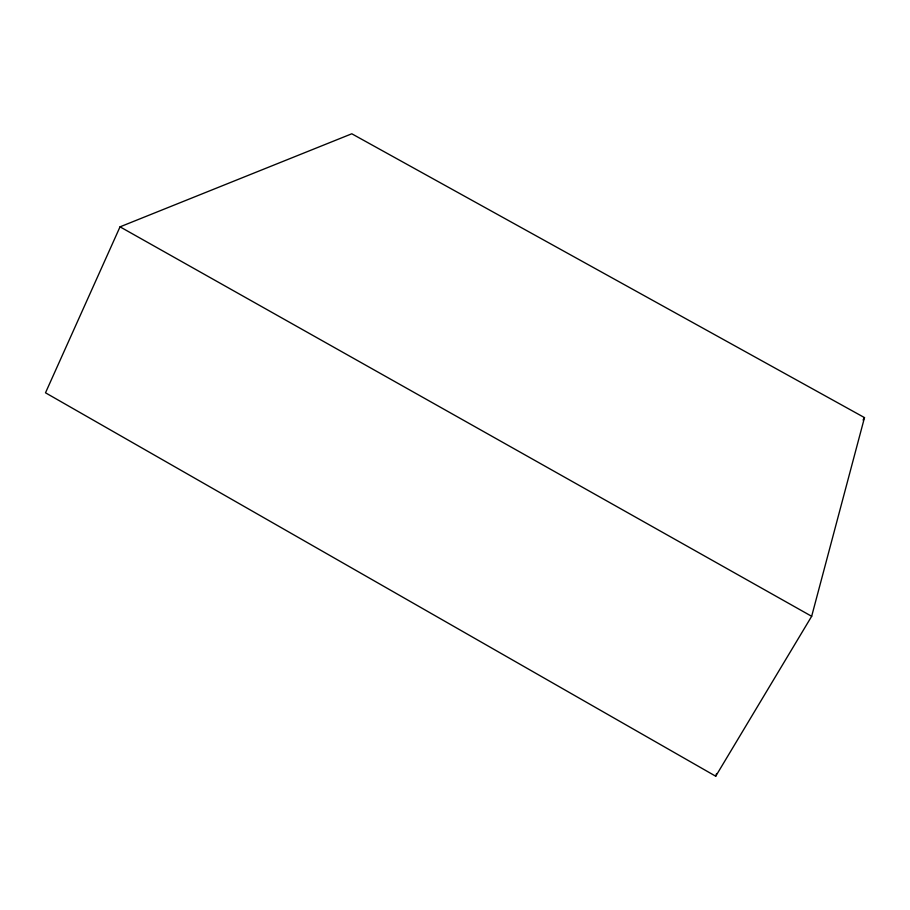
<?xml version="1.0" encoding="UTF-8"?>
<svg xmlns="http://www.w3.org/2000/svg" width="910" height="910" viewBox="0 0 910 910"><rect width="100%" height="100%" fill="white"/><g stroke="black" fill="none" stroke-linecap="round" stroke-linejoin="round"><path stroke-width="1.36" d="M811.663 616.297L864.5 417.61L351.795 133.781L120.029 226.84L45.5 392.801L715.726 776.219L811.663 616.297L120.029 226.84M715.726 776.219L716.602 773.511M863.055 420.067L864.5 417.61"/></g></svg>
